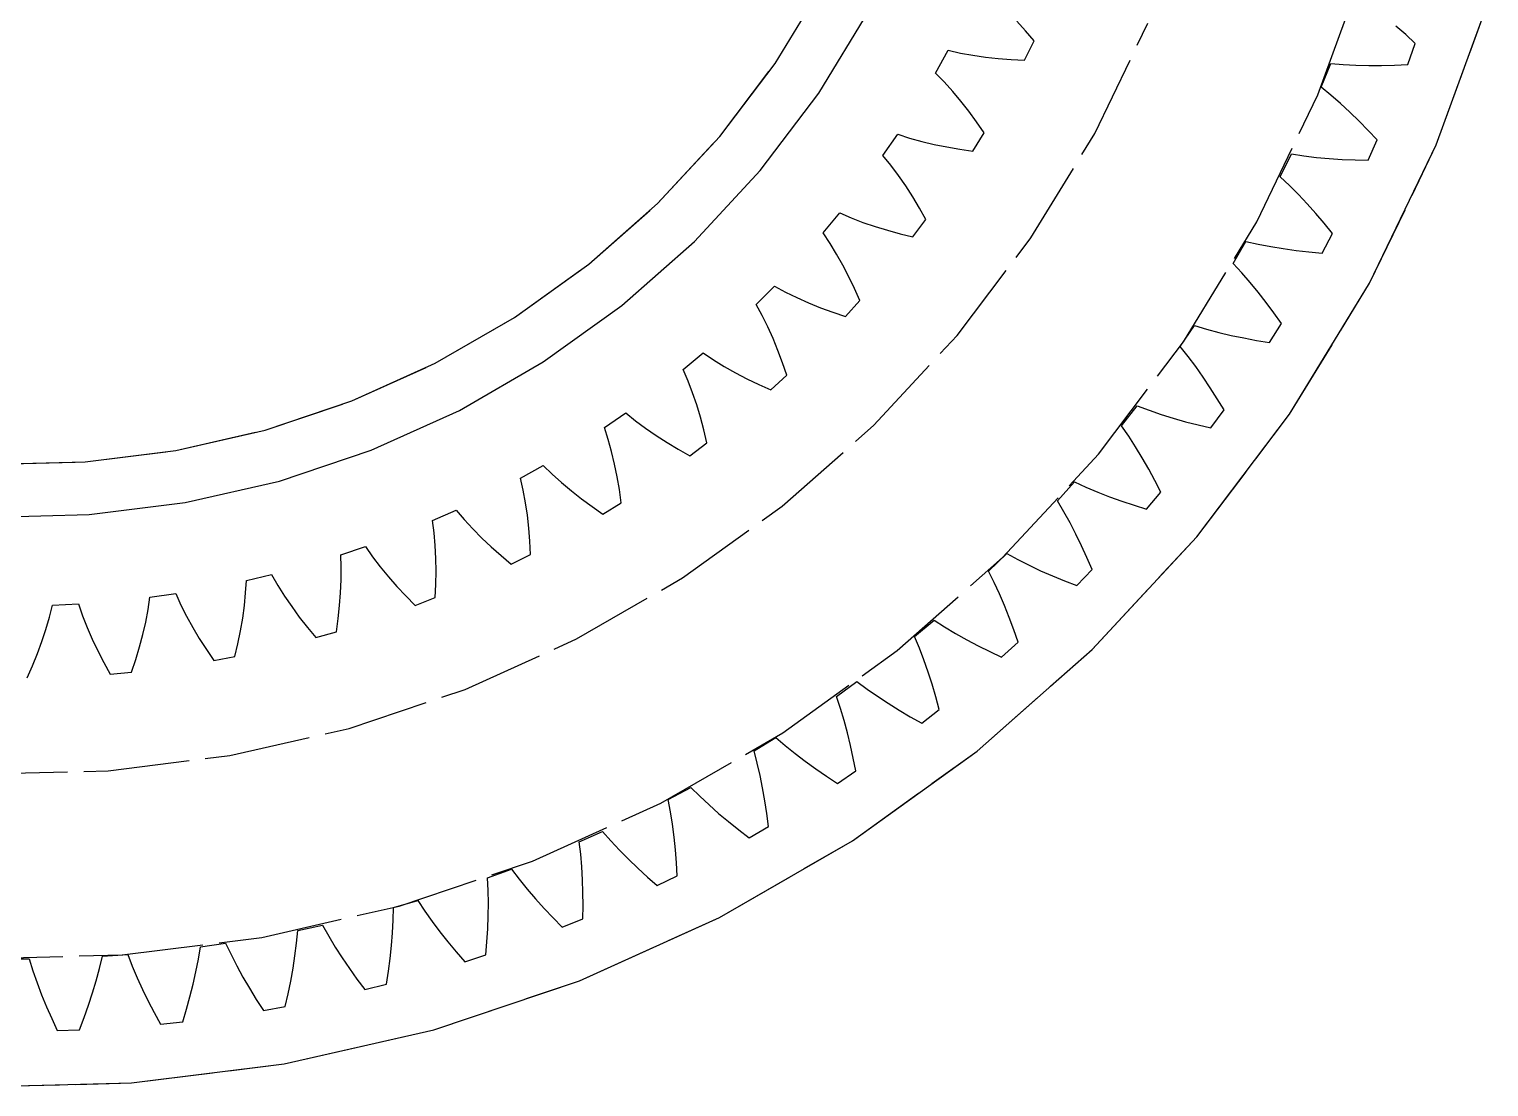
# Model space of a CAD drawing. Header units: millimetres. Extents: x -32 to 143, y -20 to 136.
# Drawn here: x 0.2 to 22.93, y 86.5 to 102.97 of the extents above; entities that cross this region are included whole.
import ezdxf

# ---------------------------------------------------------------- set-up
doc = ezdxf.new("R2010")
doc.units = ezdxf.units.MM
doc.linetypes.add('DASHED', pattern=[1.524, 1.27, -0.254])
doc.layers.add('HIDDEN', color=8, linetype='DASHED')
doc.layers.add('VISIBLE', color=7, linetype='CONTINUOUS')

msp = doc.modelspace()

# ---------------------------------------------------------------- linework, layer by layer
at = {"layer": 'HIDDEN'}
for points in [[(-0.54848, 88.49938), (1.64406, 88.55406), (3.82026, 88.82677), (5.95849, 89.31481), (8.0375, 90.01332), (10.03663, 90.91536), (11.93602, 92.01197), (13.71678, 93.29225), (15.36121, 94.74347), (16.85298, 96.35121), (18.17725, 98.0995), (19.32087, 99.97095), (20.27248, 101.94697), (21.0226, 104.00793)], [(-0.54848, 88.49938), (1.64406, 88.55406), (3.82026, 88.82677), (5.95849, 89.31481), (8.0375, 90.01332), (10.03663, 90.91536), (11.93602, 92.01197), (13.71678, 93.29225), (15.36121, 94.74347), (16.85298, 96.35121), (18.17725, 98.0995), (19.32087, 99.97095), (20.27248, 101.94697), (21.0226, 104.00793)], [(-12.20206, 103.03602), (-11.39899, 101.85814), (-10.48264, 100.76607), (-9.46211, 99.77067), (-8.34753, 98.88183), (-7.15, 98.10838), (-5.88141, 97.45801), (-4.55436, 96.93718), (-3.18205, 96.55107), (-1.77811, 96.30352), (-0.35651, 96.19699), (1.06864, 96.23253), (2.48317, 96.40979), (3.87302, 96.72701), (5.22438, 97.18105), (6.52381, 97.76737), (7.75841, 98.48017), (8.9159, 99.31235), (9.98479, 100.25564), (10.95444, 101.30068), (11.81521, 102.43706), (12.55857, 103.65351)], [(-0.59834, 86.5), (1.79352, 86.55965), (4.16756, 86.85715), (6.50017, 87.38956), (8.76818, 88.15157), (10.94906, 89.13562), (13.02111, 90.33192), (14.96376, 91.72858), (16.75768, 93.31174), (18.38507, 95.06564), (19.82973, 96.97286), (21.07732, 99.01444), (22.11543, 101.17011), (22.93375, 103.41842)], [(-0.59834, 86.5), (1.79352, 86.55965), (4.16756, 86.85715), (6.50017, 87.38956), (8.76818, 88.15157), (10.94906, 89.13562), (13.02111, 90.33192), (14.96376, 91.72858), (16.75768, 93.31174), (18.38507, 95.06564), (19.82973, 96.97286), (21.07732, 99.01444), (22.11543, 101.17011), (22.93375, 103.41842)], [(-0.59834, 86.5), (1.79352, 86.55965), (4.16756, 86.85715), (6.50017, 87.38956), (8.76818, 88.15157), (10.94906, 89.13562), (13.02111, 90.33192), (14.96376, 91.72858), (16.75768, 93.31174), (18.38507, 95.06564), (19.82973, 96.97286), (21.07732, 99.01444), (22.11543, 101.17011), (22.93375, 103.41842)], [(-0.4768, 91.37348), (1.42921, 91.42102), (3.32102, 91.65809), (5.17982, 92.08235), (6.98715, 92.68958), (8.72503, 93.47374), (10.3762, 94.42704), (11.92424, 95.54001), (13.35378, 96.80159), (14.6506, 98.19923), (15.80182, 99.71904), (16.79599, 101.34593), (17.62323, 103.06372)], [(-0.4768, 91.37348), (1.42921, 91.42102), (3.32102, 91.65809), (5.17982, 92.08235), (6.98715, 92.68958), (8.72503, 93.47374), (10.3762, 94.42704), (11.92424, 95.54001), (13.35378, 96.80159), (14.6506, 98.19923), (15.80182, 99.71904), (16.79599, 101.34593), (17.62323, 103.06372)], [(15.71945, 102.94501), (15.58438, 103.0973)], [(15.71945, 102.94501), (15.58438, 103.0973)], [(21.63919, 102.88501), (21.48751, 103.0193)], [(21.63919, 102.88501), (21.48751, 103.0193)], [(15.70166, 102.48638), (15.85142, 102.78714)], [(15.70166, 102.48638), (15.85142, 102.78714)], [(15.85142, 102.78714), (15.71945, 102.94501)], [(15.85142, 102.78714), (15.71945, 102.94501)], [(21.78897, 102.74617), (21.63919, 102.88501)], [(21.78897, 102.74617), (21.63919, 102.88501)], [(14.31522, 102.28739), (14.51215, 102.64095)], [(14.31522, 102.28739), (14.51215, 102.64095)], [(14.51215, 102.64095), (14.70218, 102.59833)], [(14.51215, 102.64095), (14.70218, 102.59833)], [(14.70218, 102.59833), (14.89596, 102.5631)], [(14.70218, 102.59833), (14.89596, 102.5631)], [(14.89596, 102.5631), (15.09307, 102.53465)], [(14.89596, 102.5631), (15.09307, 102.53465)], [(21.67059, 102.42093), (21.78897, 102.74617)], [(21.67059, 102.42093), (21.78897, 102.74617)], [(15.09307, 102.53465), (15.29322, 102.51256)], [(15.09307, 102.53465), (15.29322, 102.51256)], [(15.29322, 102.51256), (15.49615, 102.49655)], [(15.29322, 102.51256), (15.49615, 102.49655)], [(15.49615, 102.49655), (15.70166, 102.48638)], [(15.49615, 102.49655), (15.70166, 102.48638)], [(20.3231, 102.06807), (20.47134, 102.43499)], [(20.3231, 102.06807), (20.47134, 102.43499)], [(20.47134, 102.43499), (20.66665, 102.41945)], [(20.47134, 102.43499), (20.66665, 102.41945)], [(20.66665, 102.41945), (20.86399, 102.40955)], [(20.66665, 102.41945), (20.86399, 102.40955)], [(20.86399, 102.40955), (21.06318, 102.40498)], [(20.86399, 102.40955), (21.06318, 102.40498)], [(21.06318, 102.40498), (21.2641, 102.40547)], [(21.06318, 102.40498), (21.2641, 102.40547)], [(21.2641, 102.40547), (21.4666, 102.41084)], [(21.2641, 102.40547), (21.4666, 102.41084)], [(21.4666, 102.41084), (21.67059, 102.42093)], [(21.4666, 102.41084), (21.67059, 102.42093)], [(14.45149, 102.14826), (14.31522, 102.28739)], [(14.45149, 102.14826), (14.31522, 102.28739)], [(14.58346, 102.00206), (14.45149, 102.14826)], [(14.58346, 102.00206), (14.45149, 102.14826)], [(14.71142, 101.84944), (14.58346, 102.00206)], [(14.71142, 101.84944), (14.58346, 102.00206)], [(20.47438, 101.94358), (20.3231, 102.06807)], [(20.47438, 101.94358), (20.3231, 102.06807)], [(20.62321, 101.81361), (20.47438, 101.94358)], [(20.62321, 101.81361), (20.47438, 101.94358)], [(14.83555, 101.6909), (14.71142, 101.84944)], [(14.83555, 101.6909), (14.71142, 101.84944)], [(14.956, 101.5268), (14.83555, 101.6909)], [(14.956, 101.5268), (14.83555, 101.6909)], [(20.76968, 101.67853), (20.62321, 101.81361)], [(20.76968, 101.67853), (20.62321, 101.81361)], [(20.91386, 101.53861), (20.76968, 101.67853)], [(20.91386, 101.53861), (20.76968, 101.67853)], [(15.07283, 101.35743), (14.956, 101.5268)], [(15.07283, 101.35743), (14.956, 101.5268)], [(21.0558, 101.39407), (20.91386, 101.53861)], [(21.0558, 101.39407), (20.91386, 101.53861)], [(13.49708, 101.00155), (13.72579, 101.33543)], [(13.49708, 101.00155), (13.72579, 101.33543)], [(13.72579, 101.33543), (13.91108, 101.27546)], [(13.72579, 101.33543), (13.91108, 101.27546)], [(13.91108, 101.27546), (14.10078, 101.2225)], [(13.91108, 101.27546), (14.10078, 101.2225)], [(14.10078, 101.2225), (14.29443, 101.17598)], [(14.10078, 101.2225), (14.29443, 101.17598)], [(14.29443, 101.17598), (14.49168, 101.13552)], [(14.29443, 101.17598), (14.49168, 101.13552)], [(14.89596, 101.07176), (15.07283, 101.35743)], [(14.89596, 101.07176), (15.07283, 101.35743)], [(21.05476, 100.92892), (21.19554, 101.24511)], [(21.05476, 100.92892), (21.19554, 101.24511)], [(21.19554, 101.24511), (21.0558, 101.39407)], [(21.19554, 101.24511), (21.0558, 101.39407)], [(13.61993, 100.85044), (13.49708, 101.00155)], [(13.61993, 100.85044), (13.49708, 101.00155)], [(14.49168, 101.13552), (14.69226, 101.10085)], [(14.49168, 101.13552), (14.69226, 101.10085)], [(14.69226, 101.10085), (14.89596, 101.07176)], [(14.69226, 101.10085), (14.89596, 101.07176)], [(19.68593, 100.67093), (19.85941, 101.0266)], [(19.68593, 100.67093), (19.85941, 101.0266)], [(19.85941, 101.0266), (20.05315, 100.99748)], [(19.85941, 101.0266), (20.05315, 100.99748)], [(20.05315, 100.99748), (20.24932, 100.97384)], [(20.05315, 100.99748), (20.24932, 100.97384)], [(20.24932, 100.97384), (20.44772, 100.95538)], [(20.24932, 100.97384), (20.44772, 100.95538)], [(20.44772, 100.95538), (20.64817, 100.94186)], [(20.44772, 100.95538), (20.64817, 100.94186)], [(13.73785, 100.69268), (13.61993, 100.85044)], [(13.73785, 100.69268), (13.61993, 100.85044)], [(20.64817, 100.94186), (20.85056, 100.93309)], [(20.64817, 100.94186), (20.85056, 100.93309)], [(20.85056, 100.93309), (21.05476, 100.92892)], [(20.85056, 100.93309), (21.05476, 100.92892)], [(13.85118, 100.52892), (13.73785, 100.69268)], [(13.85118, 100.52892), (13.73785, 100.69268)], [(13.96016, 100.3596), (13.85118, 100.52892)], [(13.96016, 100.3596), (13.85118, 100.52892)], [(19.82816, 100.53618), (19.68593, 100.67093)], [(19.82816, 100.53618), (19.68593, 100.67093)], [(19.96756, 100.39615), (19.82816, 100.53618)], [(19.96756, 100.39615), (19.82816, 100.53618)], [(14.06495, 100.18508), (13.96016, 100.3596)], [(14.06495, 100.18508), (13.96016, 100.3596)], [(20.10425, 100.25118), (19.96756, 100.39615)], [(20.10425, 100.25118), (19.96756, 100.39615)], [(12.56378, 99.79668), (12.82233, 100.10804)], [(12.56378, 99.79668), (12.82233, 100.10804)], [(12.82233, 100.10804), (13.00129, 100.03123)], [(12.82233, 100.10804), (13.00129, 100.03123)], [(14.16565, 100.00565), (14.06495, 100.18508)], [(14.16565, 100.00565), (14.06495, 100.18508)], [(20.23832, 100.10154), (20.10425, 100.25118)], [(20.23832, 100.10154), (20.10425, 100.25118)], [(20.36983, 99.94746), (20.23832, 100.10154)], [(20.36983, 99.94746), (20.23832, 100.10154)], [(13.00129, 100.03123), (13.18529, 99.96099)], [(13.00129, 100.03123), (13.18529, 99.96099)], [(13.18529, 99.96099), (13.37382, 99.8968)], [(13.18529, 99.96099), (13.37382, 99.8968)], [(13.37382, 99.8968), (13.5665, 99.83832)], [(13.37382, 99.8968), (13.5665, 99.83832)], [(13.5665, 99.83832), (13.76303, 99.78529)], [(13.5665, 99.83832), (13.76303, 99.78529)], [(13.96318, 99.73753), (14.16565, 100.00565)], [(13.96318, 99.73753), (14.16565, 100.00565)], [(20.49884, 99.78911), (20.36983, 99.94746)], [(20.49884, 99.78911), (20.36983, 99.94746)], [(12.67217, 99.63488), (12.56378, 99.79668)], [(12.67217, 99.63488), (12.56378, 99.79668)], [(12.77503, 99.46692), (12.67217, 99.63488)], [(12.77503, 99.46692), (12.67217, 99.63488)], [(13.76303, 99.78529), (13.96318, 99.73753)], [(13.76303, 99.78529), (13.96318, 99.73753)], [(18.95286, 99.32163), (19.15072, 99.66434)], [(18.95286, 99.32163), (19.15072, 99.66434)], [(19.15072, 99.66434), (19.34196, 99.62177)], [(19.15072, 99.66434), (19.34196, 99.62177)], [(19.34196, 99.62177), (19.536, 99.58451)], [(19.34196, 99.62177), (19.536, 99.58451)], [(19.536, 99.58451), (19.73263, 99.55226)], [(19.536, 99.58451), (19.73263, 99.55226)], [(20.33635, 99.48351), (20.49884, 99.78911)], [(20.33635, 99.48351), (20.49884, 99.78911)], [(12.87276, 99.29339), (12.77503, 99.46692)], [(12.87276, 99.29339), (12.77503, 99.46692)], [(19.73263, 99.55226), (19.93165, 99.52478)], [(19.73263, 99.55226), (19.93165, 99.52478)], [(19.93165, 99.52478), (20.13294, 99.50192)], [(19.93165, 99.52478), (20.13294, 99.50192)], [(20.13294, 99.50192), (20.33635, 99.48351)], [(20.13294, 99.50192), (20.33635, 99.48351)], [(12.96565, 99.11474), (12.87276, 99.29339)], [(12.96565, 99.11474), (12.87276, 99.29339)], [(19.08534, 99.17729), (18.95286, 99.32163)], [(19.08534, 99.17729), (18.95286, 99.32163)], [(19.21463, 99.02788), (19.08534, 99.17729)], [(19.21463, 99.02788), (19.08534, 99.17729)], [(11.5233, 98.68307), (11.80947, 98.96924)], [(11.5233, 98.68307), (11.80947, 98.96924)], [(11.80947, 98.96924), (11.98058, 98.87625)], [(11.80947, 98.96924), (11.98058, 98.87625)], [(13.05389, 98.9313), (12.96565, 99.11474)], [(13.05389, 98.9313), (12.96565, 99.11474)], [(13.13762, 98.74334), (13.05389, 98.9313)], [(13.13762, 98.74334), (13.05389, 98.9313)], [(19.34088, 98.87373), (19.21463, 99.02788)], [(19.34088, 98.87373), (19.21463, 99.02788)], [(11.61629, 98.51196), (11.5233, 98.68307)], [(11.61629, 98.51196), (11.5233, 98.68307)], [(11.98058, 98.87625), (12.15732, 98.78933)], [(11.98058, 98.87625), (12.15732, 98.78933)], [(12.15732, 98.78933), (12.33912, 98.70802)], [(12.15732, 98.78933), (12.33912, 98.70802)], [(12.33912, 98.70802), (12.52558, 98.63201)], [(12.33912, 98.70802), (12.52558, 98.63201)], [(12.91126, 98.49505), (13.13762, 98.74334)], [(12.91126, 98.49505), (13.13762, 98.74334)], [(19.46418, 98.7151), (19.34088, 98.87373)], [(19.46418, 98.7151), (19.34088, 98.87373)], [(19.58463, 98.55222), (19.46418, 98.7151)], [(19.58463, 98.55222), (19.46418, 98.7151)], [(11.70321, 98.33522), (11.61629, 98.51196)], [(11.70321, 98.33522), (11.61629, 98.51196)], [(12.52558, 98.63201), (12.71638, 98.56107)], [(12.52558, 98.63201), (12.71638, 98.56107)], [(12.71638, 98.56107), (12.91126, 98.49505)], [(12.71638, 98.56107), (12.91126, 98.49505)], [(19.70227, 98.38526), (19.58463, 98.55222)], [(19.70227, 98.38526), (19.58463, 98.55222)], [(11.78452, 98.15342), (11.70321, 98.33522)], [(11.78452, 98.15342), (11.70321, 98.33522)], [(18.12744, 98.02676), (18.34873, 98.35483)], [(18.12744, 98.02676), (18.34873, 98.35483)], [(18.34873, 98.35483), (18.53654, 98.29902)], [(18.34873, 98.35483), (18.53654, 98.29902)], [(18.53654, 98.29902), (18.72751, 98.24832)], [(18.53654, 98.29902), (18.72751, 98.24832)], [(18.72751, 98.24832), (18.9214, 98.20243)], [(18.72751, 98.24832), (18.9214, 98.20243)], [(19.51886, 98.09174), (19.70227, 98.38526)], [(19.51886, 98.09174), (19.70227, 98.38526)], [(11.86054, 97.96696), (11.78452, 98.15342)], [(11.86054, 97.96696), (11.78452, 98.15342)], [(18.24954, 97.87353), (18.12744, 98.02676)], [(18.24954, 97.87353), (18.12744, 98.02676)], [(18.9214, 98.20243), (19.11803, 98.16114)], [(18.9214, 98.20243), (19.11803, 98.16114)], [(19.11803, 98.16114), (19.31723, 98.12429)], [(19.11803, 98.16114), (19.31723, 98.12429)], [(19.31723, 98.12429), (19.51886, 98.09174)], [(19.31723, 98.12429), (19.51886, 98.09174)], [(10.3845, 97.67021), (10.69586, 97.92876)], [(10.3845, 97.67021), (10.69586, 97.92876)], [(10.69586, 97.92876), (10.85766, 97.82037)], [(10.69586, 97.92876), (10.85766, 97.82037)], [(10.85766, 97.82037), (11.02562, 97.71751)], [(10.85766, 97.82037), (11.02562, 97.71751)], [(11.93147, 97.77616), (11.86054, 97.96696)], [(11.93147, 97.77616), (11.86054, 97.96696)], [(11.99749, 97.58128), (11.93147, 97.77616)], [(11.99749, 97.58128), (11.93147, 97.77616)], [(18.36809, 97.71546), (18.24954, 97.87353)], [(18.36809, 97.71546), (18.24954, 97.87353)], [(10.46131, 97.49125), (10.3845, 97.67021)], [(10.46131, 97.49125), (10.3845, 97.67021)], [(11.02562, 97.71751), (11.19915, 97.61978)], [(11.02562, 97.71751), (11.19915, 97.61978)], [(11.19915, 97.61978), (11.3778, 97.52689)], [(11.19915, 97.61978), (11.3778, 97.52689)], [(11.7492, 97.35492), (11.99749, 97.58128)], [(11.7492, 97.35492), (11.99749, 97.58128)], [(18.48328, 97.55288), (18.36809, 97.71546)], [(18.48328, 97.55288), (18.36809, 97.71546)], [(18.59522, 97.38604), (18.48328, 97.55288)], [(18.59522, 97.38604), (18.48328, 97.55288)], [(10.53155, 97.30725), (10.46131, 97.49125)], [(10.53155, 97.30725), (10.46131, 97.49125)], [(11.3778, 97.52689), (11.56124, 97.43865)], [(11.3778, 97.52689), (11.56124, 97.43865)], [(11.56124, 97.43865), (11.7492, 97.35492)], [(11.56124, 97.43865), (11.7492, 97.35492)], [(18.704, 97.21515), (18.59522, 97.38604)], [(18.704, 97.21515), (18.59522, 97.38604)], [(10.59574, 97.11872), (10.53155, 97.30725)], [(10.59574, 97.11872), (10.53155, 97.30725)], [(10.65423, 96.92604), (10.59574, 97.11872)], [(10.65423, 96.92604), (10.59574, 97.11872)], [(17.21372, 96.79262), (17.45735, 97.10446)], [(17.21372, 96.79262), (17.45735, 97.10446)], [(17.45735, 97.10446), (17.64081, 97.03568)], [(17.45735, 97.10446), (17.64081, 97.03568)], [(18.80971, 97.04039), (18.704, 97.21515)], [(18.80971, 97.04039), (18.704, 97.21515)], [(9.15711, 96.76675), (9.49099, 96.99546)], [(9.15711, 96.76675), (9.49099, 96.99546)], [(9.49099, 96.99546), (9.6421, 96.87261)], [(9.49099, 96.99546), (9.6421, 96.87261)], [(9.6421, 96.87261), (9.79986, 96.75469)], [(9.6421, 96.87261), (9.79986, 96.75469)], [(10.70725, 96.72951), (10.65423, 96.92604)], [(10.70725, 96.72951), (10.65423, 96.92604)], [(17.64081, 97.03568), (17.82778, 96.97178)], [(17.64081, 97.03568), (17.82778, 96.97178)], [(17.82778, 96.97178), (18.018, 96.91247)], [(17.82778, 96.97178), (18.018, 96.91247)], [(18.018, 96.91247), (18.21126, 96.85757)], [(18.018, 96.91247), (18.21126, 96.85757)], [(18.21126, 96.85757), (18.40741, 96.80692)], [(18.21126, 96.85757), (18.40741, 96.80692)], [(18.60627, 96.76038), (18.80971, 97.04039)], [(18.60627, 96.76038), (18.80971, 97.04039)], [(9.21708, 96.58146), (9.15711, 96.76675)], [(9.21708, 96.58146), (9.15711, 96.76675)], [(9.79986, 96.75469), (9.96362, 96.64136)], [(9.79986, 96.75469), (9.96362, 96.64136)], [(9.96362, 96.64136), (10.13294, 96.53238)], [(9.96362, 96.64136), (10.13294, 96.53238)], [(10.75501, 96.52936), (10.70725, 96.72951)], [(10.75501, 96.52936), (10.70725, 96.72951)], [(17.32483, 96.63125), (17.21372, 96.79262)], [(17.32483, 96.63125), (17.21372, 96.79262)], [(17.43207, 96.46529), (17.32483, 96.63125)], [(17.43207, 96.46529), (17.32483, 96.63125)], [(18.40741, 96.80692), (18.60627, 96.76038)], [(18.40741, 96.80692), (18.60627, 96.76038)], [(9.27004, 96.39176), (9.21708, 96.58146)], [(9.27004, 96.39176), (9.21708, 96.58146)], [(10.13294, 96.53238), (10.30746, 96.4276)], [(10.13294, 96.53238), (10.30746, 96.4276)], [(10.30746, 96.4276), (10.48689, 96.32689)], [(10.30746, 96.4276), (10.48689, 96.32689)], [(10.48689, 96.32689), (10.75501, 96.52936)], [(10.48689, 96.32689), (10.75501, 96.52936)], [(17.53563, 96.29507), (17.43207, 96.46529)], [(17.53563, 96.29507), (17.43207, 96.46529)], [(7.85159, 95.98039), (8.20515, 96.17732)], [(7.85159, 95.98039), (8.20515, 96.17732)], [(8.20515, 96.17732), (8.34428, 96.04105)], [(8.20515, 96.17732), (8.34428, 96.04105)], [(9.31656, 96.19812), (9.27004, 96.39176)], [(9.31656, 96.19812), (9.27004, 96.39176)], [(9.35702, 96.00086), (9.31656, 96.19812)], [(9.35702, 96.00086), (9.31656, 96.19812)], [(17.63566, 96.12083), (17.53563, 96.29507)], [(17.63566, 96.12083), (17.53563, 96.29507)], [(7.89421, 95.79036), (7.85159, 95.98039)], [(7.89421, 95.79036), (7.85159, 95.98039)], [(8.34428, 96.04105), (8.49049, 95.90908)], [(8.34428, 96.04105), (8.49049, 95.90908)], [(9.39169, 95.80028), (9.35702, 96.00086)], [(9.39169, 95.80028), (9.35702, 96.00086)], [(17.73226, 95.94277), (17.63566, 96.12083)], [(17.73226, 95.94277), (17.63566, 96.12083)], [(7.92944, 95.59658), (7.89421, 95.79036)], [(7.92944, 95.59658), (7.89421, 95.79036)], [(8.49049, 95.90908), (8.6431, 95.78112)], [(8.49049, 95.90908), (8.6431, 95.78112)], [(8.6431, 95.78112), (8.80164, 95.65699)], [(8.6431, 95.78112), (8.80164, 95.65699)], [(9.42078, 95.59658), (9.39169, 95.80028)], [(9.42078, 95.59658), (9.39169, 95.80028)], [(16.21613, 95.62522), (16.48092, 95.9193)], [(16.21613, 95.62522), (16.48092, 95.9193)], [(16.48092, 95.9193), (16.65913, 95.8379)], [(16.48092, 95.9193), (16.65913, 95.8379)], [(16.65913, 95.8379), (16.84119, 95.76111)], [(16.65913, 95.8379), (16.84119, 95.76111)], [(16.84119, 95.76111), (17.02681, 95.68868)], [(16.84119, 95.76111), (17.02681, 95.68868)], [(17.60304, 95.49592), (17.82552, 95.76106)], [(17.60304, 95.49592), (17.82552, 95.76106)], [(17.82552, 95.76106), (17.73226, 95.94277)], [(17.82552, 95.76106), (17.73226, 95.94277)], [(7.9579, 95.39947), (7.92944, 95.59658)], [(7.9579, 95.39947), (7.92944, 95.59658)], [(8.80164, 95.65699), (8.96574, 95.53654)], [(8.80164, 95.65699), (8.96574, 95.53654)], [(8.96574, 95.53654), (9.13511, 95.41971)], [(8.96574, 95.53654), (9.13511, 95.41971)], [(9.13511, 95.41971), (9.42078, 95.59658)], [(9.13511, 95.41971), (9.42078, 95.59658)], [(16.31571, 95.45649), (16.21613, 95.62522)], [(16.31571, 95.45649), (16.21613, 95.62522)], [(17.02681, 95.68868), (17.21578, 95.62043)], [(17.02681, 95.68868), (17.21578, 95.62043)], [(17.21578, 95.62043), (17.4079, 95.55622)], [(17.21578, 95.62043), (17.4079, 95.55622)], [(17.4079, 95.55622), (17.60304, 95.49592)], [(17.4079, 95.55622), (17.60304, 95.49592)], [(6.47908, 95.31784), (6.84931, 95.48131)], [(6.47908, 95.31784), (6.84931, 95.48131)], [(6.50399, 95.12469), (6.47908, 95.31784)], [(6.50399, 95.12469), (6.47908, 95.31784)], [(6.84931, 95.48131), (6.97527, 95.33278)], [(6.84931, 95.48131), (6.97527, 95.33278)], [(6.97527, 95.33278), (7.10867, 95.18789)], [(6.97527, 95.33278), (7.10867, 95.18789)], [(7.97998, 95.19932), (7.9579, 95.39947)], [(7.97998, 95.19932), (7.9579, 95.39947)], [(16.41111, 95.28346), (16.31571, 95.45649)], [(16.41111, 95.28346), (16.31571, 95.45649)], [(16.50255, 95.10643), (16.41111, 95.28346)], [(16.50255, 95.10643), (16.41111, 95.28346)], [(6.52119, 94.92849), (6.50399, 95.12469)], [(6.52119, 94.92849), (6.50399, 95.12469)], [(7.10867, 95.18789), (7.24883, 95.0464)], [(7.10867, 95.18789), (7.24883, 95.0464)], [(7.24883, 95.0464), (7.39524, 94.90816)], [(7.24883, 95.0464), (7.39524, 94.90816)], [(7.99599, 94.9964), (7.97998, 95.19932)], [(7.99599, 94.9964), (7.97998, 95.19932)], [(16.59018, 94.92563), (16.50255, 95.10643)], [(16.59018, 94.92563), (16.50255, 95.10643)], [(5.0513, 94.78476), (5.43503, 94.91337)], [(5.0513, 94.78476), (5.43503, 94.91337)], [(5.43503, 94.91337), (5.54675, 94.75386)], [(5.43503, 94.91337), (5.54675, 94.75386)], [(6.53134, 94.72959), (6.52119, 94.92849)], [(6.53134, 94.72959), (6.52119, 94.92849)], [(7.39524, 94.90816), (7.54753, 94.77309)], [(7.39524, 94.90816), (7.54753, 94.77309)], [(8.00616, 94.79089), (7.99599, 94.9964)], [(8.00616, 94.79089), (7.99599, 94.9964)], [(16.67412, 94.74127), (16.59018, 94.92563)], [(16.67412, 94.74127), (16.59018, 94.92563)], [(5.05827, 94.59013), (5.0513, 94.78476)], [(5.05827, 94.59013), (5.0513, 94.78476)], [(5.0573, 94.39318), (5.05827, 94.59013)], [(5.0573, 94.39318), (5.05827, 94.59013)], [(5.54675, 94.75386), (5.66622, 94.59727)], [(5.54675, 94.75386), (5.66622, 94.59727)], [(5.66622, 94.59727), (5.79272, 94.44345)], [(5.66622, 94.59727), (5.79272, 94.44345)], [(6.53486, 94.52826), (6.53134, 94.72959)], [(6.53486, 94.52826), (6.53134, 94.72959)], [(7.54753, 94.77309), (7.7054, 94.64112)], [(7.54753, 94.77309), (7.7054, 94.64112)], [(7.7054, 94.64112), (8.00616, 94.79089)], [(7.7054, 94.64112), (8.00616, 94.79089)], [(15.13953, 94.53026), (15.4242, 94.80515)], [(15.13953, 94.53026), (15.4242, 94.80515)], [(15.4242, 94.80515), (15.5963, 94.71152)], [(15.4242, 94.80515), (15.5963, 94.71152)], [(15.5963, 94.71152), (15.77255, 94.62221)], [(15.5963, 94.71152), (15.77255, 94.62221)], [(15.77255, 94.62221), (15.95267, 94.53701)], [(15.77255, 94.62221), (15.95267, 94.53701)], [(16.75448, 94.5535), (16.67412, 94.74127)], [(16.75448, 94.5535), (16.67412, 94.74127)], [(3.56941, 94.19125), (3.58042, 94.38569)], [(3.56941, 94.19125), (3.58042, 94.38569)], [(3.58042, 94.38569), (3.97438, 94.47835)], [(3.58042, 94.38569), (3.97438, 94.47835)], [(3.97438, 94.47835), (4.07091, 94.3092)], [(3.97438, 94.47835), (4.07091, 94.3092)], [(5.04905, 94.1942), (5.0573, 94.39318)], [(5.04905, 94.1942), (5.0573, 94.39318)], [(5.79272, 94.44345), (5.92575, 94.29229)], [(5.79272, 94.44345), (5.92575, 94.29229)], [(6.53208, 94.32472), (6.53486, 94.52826)], [(6.53208, 94.32472), (6.53486, 94.52826)], [(15.22711, 94.35499), (15.13953, 94.53026)], [(15.22711, 94.35499), (15.13953, 94.53026)], [(15.3102, 94.17573), (15.22711, 94.35499)], [(15.3102, 94.17573), (15.22711, 94.35499)], [(15.95267, 94.53701), (16.13641, 94.45575)], [(15.95267, 94.53701), (16.13641, 94.45575)], [(16.13641, 94.45575), (16.32359, 94.37829)], [(16.13641, 94.45575), (16.32359, 94.37829)], [(16.32359, 94.37829), (16.51405, 94.30453)], [(16.32359, 94.37829), (16.51405, 94.30453)], [(16.51405, 94.30453), (16.75448, 94.5535)], [(16.51405, 94.30453), (16.75448, 94.5535)], [(2.07899, 94.12404), (2.47982, 94.17995)], [(2.07899, 94.12404), (2.47982, 94.17995)], [(2.47982, 94.17995), (2.56033, 94.00262)], [(2.47982, 94.17995), (2.56033, 94.00262)], [(3.55027, 93.99523), (3.56941, 94.19125)], [(3.55027, 93.99523), (3.56941, 94.19125)], [(4.07091, 94.3092), (4.17541, 94.14226)], [(4.07091, 94.3092), (4.17541, 94.14226)], [(4.17541, 94.14226), (4.28718, 93.97743)], [(4.17541, 94.14226), (4.28718, 93.97743)], [(5.03398, 93.9934), (5.04905, 94.1942)], [(5.03398, 93.9934), (5.04905, 94.1942)], [(5.92575, 94.29229), (6.06492, 94.14375)], [(5.92575, 94.29229), (6.06492, 94.14375)], [(6.06492, 94.14375), (6.20995, 93.99778)], [(6.06492, 94.14375), (6.20995, 93.99778)], [(6.52324, 94.11915), (6.53208, 94.32472)], [(6.52324, 94.11915), (6.53208, 94.32472)], [(15.38907, 93.99275), (15.3102, 94.17573)], [(15.38907, 93.99275), (15.3102, 94.17573)], [(0.51328, 93.81294), (0.55983, 94.00204)], [(0.51328, 93.81294), (0.55983, 94.00204)], [(0.55983, 94.00204), (0.96411, 94.02073)], [(0.55983, 94.00204), (0.96411, 94.02073)], [(0.96411, 94.02073), (1.02791, 93.83673)], [(0.96411, 94.02073), (1.02791, 93.83673)], [(2.01294, 93.73803), (2.05009, 93.93145)], [(2.01294, 93.73803), (2.05009, 93.93145)], [(2.05009, 93.93145), (2.07899, 94.12404)], [(2.05009, 93.93145), (2.07899, 94.12404)], [(2.56033, 94.00262), (2.64899, 93.82675)], [(2.56033, 94.00262), (2.64899, 93.82675)], [(3.52369, 93.79786), (3.55027, 93.99523)], [(3.52369, 93.79786), (3.55027, 93.99523)], [(4.28718, 93.97743), (4.4057, 93.81464)], [(4.28718, 93.97743), (4.4057, 93.81464)], [(5.01244, 93.79099), (5.03398, 93.9934)], [(5.01244, 93.79099), (5.03398, 93.9934)], [(6.20995, 93.99778), (6.52324, 94.11915)], [(6.20995, 93.99778), (6.52324, 94.11915)], [(15.46387, 93.80628), (15.38907, 93.99275)], [(15.46387, 93.80628), (15.38907, 93.99275)], [(0.45845, 93.62377), (0.51328, 93.81294)], [(0.45845, 93.62377), (0.51328, 93.81294)], [(1.02791, 93.83673), (1.09996, 93.65343)], [(1.02791, 93.83673), (1.09996, 93.65343)], [(1.96827, 93.54395), (2.01294, 93.73803)], [(1.96827, 93.54395), (2.01294, 93.73803)], [(2.64899, 93.82675), (2.74507, 93.65231)], [(2.64899, 93.82675), (2.74507, 93.65231)], [(3.49016, 93.59931), (3.52369, 93.79786)], [(3.49016, 93.59931), (3.52369, 93.79786)], [(4.4057, 93.81464), (4.53058, 93.65389)], [(4.4057, 93.81464), (4.53058, 93.65389)], [(4.98467, 93.58711), (5.01244, 93.79099)], [(4.98467, 93.58711), (5.01244, 93.79099)], [(13.98918, 93.51306), (14.29233, 93.76743)], [(13.98918, 93.51306), (14.29233, 93.76743)], [(14.29233, 93.76743), (14.45748, 93.66202)], [(14.29233, 93.76743), (14.45748, 93.66202)], [(15.53475, 93.61651), (15.46387, 93.80628)], [(15.53475, 93.61651), (15.46387, 93.80628)], [(0.39605, 93.43464), (0.45845, 93.62377)], [(0.39605, 93.43464), (0.45845, 93.62377)], [(1.09996, 93.65343), (1.17954, 93.47086)], [(1.09996, 93.65343), (1.17954, 93.47086)], [(1.17954, 93.47086), (1.26613, 93.28907)], [(1.17954, 93.47086), (1.26613, 93.28907)], [(1.91656, 93.34934), (1.96827, 93.54395)], [(1.91656, 93.34934), (1.96827, 93.54395)], [(2.74507, 93.65231), (2.84806, 93.47928)], [(2.74507, 93.65231), (2.84806, 93.47928)], [(2.84806, 93.47928), (2.95757, 93.30769)], [(2.84806, 93.47928), (2.95757, 93.30769)], [(3.45003, 93.39974), (3.49016, 93.59931)], [(3.45003, 93.39974), (3.49016, 93.59931)], [(4.53058, 93.65389), (4.66151, 93.49516)], [(4.53058, 93.65389), (4.66151, 93.49516)], [(4.66151, 93.49516), (4.98467, 93.58711)], [(4.66151, 93.49516), (4.98467, 93.58711)], [(14.06431, 93.33211), (13.98918, 93.51306)], [(14.06431, 93.33211), (13.98918, 93.51306)], [(14.45748, 93.66202), (14.62707, 93.56064)], [(14.45748, 93.66202), (14.62707, 93.56064)], [(14.62707, 93.56064), (14.80081, 93.46308)], [(14.62707, 93.56064), (14.80081, 93.46308)], [(14.80081, 93.46308), (14.97843, 93.36919)], [(14.80081, 93.46308), (14.97843, 93.36919)], [(15.60182, 93.4236), (15.53475, 93.61651)], [(15.60182, 93.4236), (15.53475, 93.61651)], [(0.25049, 93.05684), (0.32661, 93.24563)], [(0.25049, 93.05684), (0.32661, 93.24563)], [(0.32661, 93.24563), (0.39605, 93.43464)], [(0.32661, 93.24563), (0.39605, 93.43464)], [(1.26613, 93.28907), (1.35934, 93.1081)], [(1.26613, 93.28907), (1.35934, 93.1081)], [(1.85819, 93.15433), (1.91656, 93.34934)], [(1.85819, 93.15433), (1.91656, 93.34934)], [(2.95757, 93.30769), (3.07331, 93.13756)], [(2.95757, 93.30769), (3.07331, 93.13756)], [(3.40357, 93.1993), (3.45003, 93.39974)], [(3.40357, 93.1993), (3.45003, 93.39974)], [(14.13471, 93.14749), (14.06431, 93.33211)], [(14.13471, 93.14749), (14.06431, 93.33211)], [(14.97843, 93.36919), (15.15976, 93.27886)], [(14.97843, 93.36919), (15.15976, 93.27886)], [(15.15976, 93.27886), (15.34461, 93.192)], [(15.15976, 93.27886), (15.34461, 93.192)], [(15.34461, 93.192), (15.60182, 93.4236)], [(15.34461, 93.192), (15.60182, 93.4236)], [(0.16799, 92.86834), (0.25049, 93.05684)], [(0.16799, 92.86834), (0.25049, 93.05684)], [(1.35934, 93.1081), (1.45888, 92.92802)], [(1.35934, 93.1081), (1.45888, 92.92802)], [(1.79343, 92.95902), (1.85819, 93.15433)], [(1.79343, 92.95902), (1.85819, 93.15433)], [(3.07331, 93.13756), (3.40357, 93.1993)], [(3.07331, 93.13756), (3.40357, 93.1993)], [(14.20061, 92.95946), (14.13471, 93.14749)], [(14.20061, 92.95946), (14.13471, 93.14749)], [(1.45888, 92.92802), (1.79343, 92.95902)], [(1.45888, 92.92802), (1.79343, 92.95902)], [(12.77068, 92.57858), (13.09083, 92.81119)], [(12.77068, 92.57858), (13.09083, 92.81119)], [(13.09083, 92.81119), (13.24822, 92.69451)], [(13.09083, 92.81119), (13.24822, 92.69451)], [(14.26223, 92.76822), (14.20061, 92.95946)], [(14.26223, 92.76822), (14.20061, 92.95946)], [(14.3197, 92.57397), (14.26223, 92.76822)], [(14.3197, 92.57397), (14.26223, 92.76822)], [(12.833, 92.39284), (12.77068, 92.57858)], [(12.833, 92.39284), (12.77068, 92.57858)], [(13.24822, 92.69451), (13.41033, 92.58155)], [(13.24822, 92.69451), (13.41033, 92.58155)], [(13.41033, 92.58155), (13.57684, 92.47211)], [(13.41033, 92.58155), (13.57684, 92.47211)], [(14.37314, 92.37685), (14.3197, 92.57397)], [(14.37314, 92.37685), (14.3197, 92.57397)], [(12.89034, 92.20376), (12.833, 92.39284)], [(12.89034, 92.20376), (12.833, 92.39284)], [(13.57684, 92.47211), (13.74748, 92.36606)], [(13.57684, 92.47211), (13.74748, 92.36606)], [(13.74748, 92.36606), (13.92206, 92.2633)], [(13.74748, 92.36606), (13.92206, 92.2633)], [(14.1004, 92.16376), (14.37314, 92.37685)], [(14.1004, 92.16376), (14.37314, 92.37685)], [(12.94297, 92.01158), (12.89034, 92.20376)], [(12.94297, 92.01158), (12.89034, 92.20376)], [(13.92206, 92.2633), (14.1004, 92.16376)], [(13.92206, 92.2633), (14.1004, 92.16376)], [(11.48995, 91.73138), (11.82555, 91.94109)], [(11.48995, 91.73138), (11.82555, 91.94109)], [(11.82555, 91.94109), (11.97442, 91.81372)], [(11.82555, 91.94109), (11.97442, 91.81372)], [(12.9911, 91.81652), (12.94297, 92.01158)], [(12.9911, 91.81652), (12.94297, 92.01158)], [(11.53917, 91.54174), (11.48995, 91.73138)], [(11.53917, 91.54174), (11.48995, 91.73138)], [(11.97442, 91.81372), (12.12826, 91.68972)], [(11.97442, 91.81372), (12.12826, 91.68972)], [(12.12826, 91.68972), (12.28672, 91.56893)], [(12.12826, 91.68972), (12.28672, 91.56893)], [(13.03488, 91.61873), (12.9911, 91.81652)], [(13.03488, 91.61873), (12.9911, 91.81652)], [(11.58318, 91.34912), (11.53917, 91.54174)], [(11.58318, 91.34912), (11.53917, 91.54174)], [(12.28672, 91.56893), (12.44956, 91.45124)], [(12.28672, 91.56893), (12.44956, 91.45124)], [(12.44956, 91.45124), (12.61654, 91.33656)], [(12.44956, 91.45124), (12.61654, 91.33656)], [(12.7875, 91.22481), (13.07444, 91.41836)], [(12.7875, 91.22481), (13.07444, 91.41836)], [(13.07444, 91.41836), (13.03488, 91.61873)], [(13.07444, 91.41836), (13.03488, 91.61873)], [(11.62228, 91.15374), (11.58318, 91.34912)], [(11.62228, 91.15374), (11.58318, 91.34912)], [(12.61654, 91.33656), (12.7875, 91.22481)], [(12.61654, 91.33656), (12.7875, 91.22481)], [(10.15325, 90.97559), (10.50266, 91.16137)], [(10.15325, 90.97559), (10.50266, 91.16137)], [(10.18912, 90.78298), (10.15325, 90.97559)], [(10.18912, 90.78298), (10.15325, 90.97559)], [(10.50266, 91.16137), (10.64228, 91.02393)], [(10.50266, 91.16137), (10.64228, 91.02393)], [(10.64228, 91.02393), (10.7871, 90.8895)], [(10.64228, 91.02393), (10.7871, 90.8895)], [(11.65668, 90.9558), (11.62228, 91.15374)], [(11.65668, 90.9558), (11.62228, 91.15374)], [(11.68656, 90.75544), (11.65668, 90.9558)], [(11.68656, 90.75544), (11.65668, 90.9558)], [(10.21959, 90.58775), (10.18912, 90.78298)], [(10.21959, 90.58775), (10.18912, 90.78298)], [(10.7871, 90.8895), (10.93675, 90.75795)], [(10.7871, 90.8895), (10.93675, 90.75795)], [(10.93675, 90.75795), (11.09098, 90.62919)], [(10.93675, 90.75795), (11.09098, 90.62919)], [(11.71205, 90.55279), (11.68656, 90.75544)], [(11.71205, 90.55279), (11.68656, 90.75544)], [(10.24496, 90.39012), (10.21959, 90.58775)], [(10.24496, 90.39012), (10.21959, 90.58775)], [(11.09098, 90.62919), (11.24956, 90.50313)], [(11.09098, 90.62919), (11.24956, 90.50313)], [(11.24956, 90.50313), (11.4123, 90.37974)], [(11.24956, 90.50313), (11.4123, 90.37974)], [(11.4123, 90.37974), (11.71205, 90.55279)], [(11.4123, 90.37974), (11.71205, 90.55279)], [(8.76709, 90.31487), (9.1286, 90.47583)], [(8.76709, 90.31487), (9.1286, 90.47583)], [(8.78943, 90.12023), (8.76709, 90.31487)], [(8.78943, 90.12023), (8.76709, 90.31487)], [(9.1286, 90.47583), (9.2583, 90.32898)], [(9.1286, 90.47583), (9.2583, 90.32898)], [(9.2583, 90.32898), (9.39338, 90.18478)], [(9.2583, 90.32898), (9.39338, 90.18478)], [(10.26547, 90.19026), (10.24496, 90.39012)], [(10.26547, 90.19026), (10.24496, 90.39012)], [(8.80621, 89.92336), (8.78943, 90.12023)], [(8.80621, 89.92336), (8.78943, 90.12023)], [(9.39338, 90.18478), (9.53349, 90.04312)], [(9.39338, 90.18478), (9.53349, 90.04312)], [(9.53349, 90.04312), (9.67836, 89.90391)], [(9.53349, 90.04312), (9.67836, 89.90391)], [(10.2813, 89.9883), (10.26547, 90.19026)], [(10.2813, 89.9883), (10.26547, 90.19026)], [(7.33821, 89.75247), (7.71007, 89.88781)], [(7.33821, 89.75247), (7.71007, 89.88781)], [(7.71007, 89.88781), (7.82921, 89.73227)], [(7.71007, 89.88781), (7.82921, 89.73227)], [(8.81773, 89.72444), (8.80621, 89.92336)], [(8.81773, 89.72444), (8.80621, 89.92336)], [(9.67836, 89.90391), (9.82776, 89.7671)], [(9.67836, 89.90391), (9.82776, 89.7671)], [(10.29259, 89.78437), (10.2813, 89.9883)], [(10.29259, 89.78437), (10.2813, 89.9883)], [(7.34692, 89.55674), (7.33821, 89.75247)], [(7.34692, 89.55674), (7.33821, 89.75247)], [(7.82921, 89.73227), (7.9539, 89.579)], [(7.82921, 89.73227), (7.9539, 89.579)], [(8.82425, 89.52363), (8.81773, 89.72444)], [(8.82425, 89.52363), (8.81773, 89.72444)], [(9.82776, 89.7671), (9.98151, 89.63265)], [(9.82776, 89.7671), (9.98151, 89.63265)], [(9.98151, 89.63265), (10.29259, 89.78437)], [(9.98151, 89.63265), (10.29259, 89.78437)], [(5.87358, 89.2911), (6.25398, 89.40018)], [(5.87358, 89.2911), (6.25398, 89.40018)], [(6.25398, 89.40018), (6.36197, 89.23671)], [(6.25398, 89.40018), (6.36197, 89.23671)], [(7.34992, 89.35917), (7.34692, 89.55674)], [(7.34992, 89.35917), (7.34692, 89.55674)], [(7.34754, 89.15994), (7.34992, 89.35917)], [(7.34754, 89.15994), (7.34992, 89.35917)], [(7.9539, 89.579), (8.08379, 89.42791)], [(7.9539, 89.579), (8.08379, 89.42791)], [(8.08379, 89.42791), (8.2186, 89.27893)], [(8.08379, 89.42791), (8.2186, 89.27893)], [(8.82595, 89.32106), (8.82425, 89.52363)], [(8.82595, 89.32106), (8.82425, 89.52363)], [(5.86862, 89.09524), (5.87358, 89.2911)], [(5.86862, 89.09524), (5.87358, 89.2911)], [(6.36197, 89.23671), (6.47567, 89.07511)], [(6.36197, 89.23671), (6.47567, 89.07511)], [(7.34004, 88.95916), (7.34754, 89.15994)], [(7.34004, 88.95916), (7.34754, 89.15994)], [(8.2186, 89.27893), (8.35809, 89.13203)], [(8.2186, 89.27893), (8.35809, 89.13203)], [(8.35809, 89.13203), (8.50208, 88.98719)], [(8.35809, 89.13203), (8.50208, 88.98719)], [(8.82299, 89.11684), (8.82595, 89.32106)], [(8.82299, 89.11684), (8.82595, 89.32106)], [(4.36172, 88.73799), (4.38033, 88.93303)], [(4.36172, 88.73799), (4.38033, 88.93303)], [(4.38033, 88.93303), (4.76741, 89.0153)], [(4.38033, 88.93303), (4.76741, 89.0153)], [(4.76741, 89.0153), (4.86374, 88.8447)], [(4.76741, 89.0153), (4.86374, 88.8447)], [(5.84156, 88.69936), (5.85783, 88.89795)], [(5.84156, 88.69936), (5.85783, 88.89795)], [(5.85783, 88.89795), (5.86862, 89.09524)], [(5.85783, 88.89795), (5.86862, 89.09524)], [(6.47567, 89.07511), (6.5947, 88.91532)], [(6.47567, 89.07511), (6.5947, 88.91532)], [(6.5947, 88.91532), (6.71879, 88.75731)], [(6.5947, 88.91532), (6.71879, 88.75731)], [(7.3276, 88.75697), (7.34004, 88.95916)], [(7.3276, 88.75697), (7.34004, 88.95916)], [(8.50208, 88.98719), (8.82299, 89.11684)], [(8.50208, 88.98719), (8.82299, 89.11684)], [(2.83358, 88.48672), (2.86575, 88.67999)], [(2.83358, 88.48672), (2.86575, 88.67999)], [(2.86575, 88.67999), (3.25762, 88.73506)], [(2.86575, 88.67999), (3.25762, 88.73506)], [(3.25762, 88.73506), (3.34182, 88.55815)], [(3.25762, 88.73506), (3.34182, 88.55815)], [(4.3372, 88.54193), (4.36172, 88.73799)], [(4.3372, 88.54193), (4.36172, 88.73799)], [(4.86374, 88.8447), (4.96589, 88.67556)], [(4.86374, 88.8447), (4.96589, 88.67556)], [(4.96589, 88.67556), (5.07349, 88.50786)], [(4.96589, 88.67556), (5.07349, 88.50786)], [(5.82006, 88.4996), (5.84156, 88.69936)], [(5.82006, 88.4996), (5.84156, 88.69936)], [(6.71879, 88.75731), (6.8477, 88.60104)], [(6.71879, 88.75731), (6.8477, 88.60104)], [(7.3104, 88.55345), (7.3276, 88.75697)], [(7.3104, 88.55345), (7.3276, 88.75697)], [(-0.19786, 88.49343), (0.19786, 88.49343)], [(-0.19786, 88.49343), (0.19786, 88.49343)], [(0.19786, 88.49343), (0.25662, 88.30652)], [(0.19786, 88.49343), (0.25662, 88.30652)], [(1.29162, 88.34267), (1.3372, 88.53322)], [(1.29162, 88.34267), (1.3372, 88.53322)], [(1.3372, 88.53322), (1.73196, 88.56082)], [(1.3372, 88.53322), (1.73196, 88.56082)], [(1.73196, 88.56082), (1.80361, 88.37847)], [(1.73196, 88.56082), (1.80361, 88.37847)], [(2.79543, 88.29285), (2.83358, 88.48672)], [(2.79543, 88.29285), (2.83358, 88.48672)], [(3.34182, 88.55815), (3.43192, 88.3823)], [(3.34182, 88.55815), (3.43192, 88.3823)], [(4.30711, 88.34496), (4.3372, 88.54193)], [(4.30711, 88.34496), (4.3372, 88.54193)], [(5.07349, 88.50786), (5.18625, 88.34157)], [(5.07349, 88.50786), (5.18625, 88.34157)], [(5.79356, 88.29877), (5.82006, 88.4996)], [(5.79356, 88.29877), (5.82006, 88.4996)], [(6.8477, 88.60104), (6.98123, 88.4465)], [(6.8477, 88.60104), (6.98123, 88.4465)], [(6.98123, 88.4465), (7.3104, 88.55345)], [(6.98123, 88.4465), (7.3104, 88.55345)], [(0.25662, 88.30652), (0.32137, 88.11985)], [(0.25662, 88.30652), (0.32137, 88.11985)], [(1.24005, 88.15193), (1.29162, 88.34267)], [(1.24005, 88.15193), (1.29162, 88.34267)], [(1.80361, 88.37847), (1.88123, 88.19676)], [(1.80361, 88.37847), (1.88123, 88.19676)], [(2.75168, 88.09846), (2.79543, 88.29285)], [(2.75168, 88.09846), (2.79543, 88.29285)], [(3.43192, 88.3823), (3.52756, 88.20751)], [(3.43192, 88.3823), (3.52756, 88.20751)], [(4.27174, 88.14719), (4.30711, 88.34496)], [(4.27174, 88.14719), (4.30711, 88.34496)], [(5.18625, 88.34157), (5.30394, 88.17669)], [(5.18625, 88.34157), (5.30394, 88.17669)], [(5.7622, 88.09695), (5.79356, 88.29877)], [(5.7622, 88.09695), (5.79356, 88.29877)], [(0.32137, 88.11985), (0.39175, 87.93344)], [(0.32137, 88.11985), (0.39175, 87.93344)], [(1.18285, 87.96107), (1.24005, 88.15193)], [(1.18285, 87.96107), (1.24005, 88.15193)], [(1.88123, 88.19676), (1.96444, 88.01572)], [(1.88123, 88.19676), (1.96444, 88.01572)], [(1.96444, 88.01572), (2.05296, 87.83536)], [(1.96444, 88.01572), (2.05296, 87.83536)], [(2.7026, 87.90364), (2.75168, 88.09846)], [(2.7026, 87.90364), (2.75168, 88.09846)], [(3.52756, 88.20751), (3.62844, 88.03376)], [(3.52756, 88.20751), (3.62844, 88.03376)], [(3.62844, 88.03376), (3.73435, 87.86107)], [(3.62844, 88.03376), (3.73435, 87.86107)], [(4.23128, 87.94869), (4.27174, 88.14719)], [(4.23128, 87.94869), (4.27174, 88.14719)], [(5.30394, 88.17669), (5.42637, 88.01321)], [(5.30394, 88.17669), (5.42637, 88.01321)], [(5.42637, 88.01321), (5.7622, 88.09695)], [(5.42637, 88.01321), (5.7622, 88.09695)], [(0.39175, 87.93344), (0.46747, 87.74734)], [(0.39175, 87.93344), (0.46747, 87.74734)], [(1.05261, 87.57921), (1.12029, 87.77014)], [(1.05261, 87.57921), (1.12029, 87.77014)], [(1.12029, 87.77014), (1.18285, 87.96107)], [(1.12029, 87.77014), (1.18285, 87.96107)], [(2.05296, 87.83536), (2.14656, 87.6557)], [(2.05296, 87.83536), (2.14656, 87.6557)], [(2.6484, 87.70845), (2.7026, 87.90364)], [(2.6484, 87.70845), (2.7026, 87.90364)], [(3.73435, 87.86107), (3.84507, 87.68945)], [(3.73435, 87.86107), (3.84507, 87.68945)], [(4.18593, 87.74955), (4.23128, 87.94869)], [(4.18593, 87.74955), (4.23128, 87.94869)], [(0.46747, 87.74734), (0.54831, 87.56159)], [(0.46747, 87.74734), (0.54831, 87.56159)], [(0.54831, 87.56159), (0.63408, 87.37624)], [(0.54831, 87.56159), (0.63408, 87.37624)], [(0.97998, 87.38831), (1.05261, 87.57921)], [(0.97998, 87.38831), (1.05261, 87.57921)], [(2.14656, 87.6557), (2.24504, 87.47678)], [(2.14656, 87.6557), (2.24504, 87.47678)], [(2.58926, 87.51295), (2.6484, 87.70845)], [(2.58926, 87.51295), (2.6484, 87.70845)], [(3.84507, 87.68945), (4.18593, 87.74955)], [(3.84507, 87.68945), (4.18593, 87.74955)], [(0.63408, 87.37624), (0.97998, 87.38831)], [(0.63408, 87.37624), (0.97998, 87.38831)], [(2.24504, 87.47678), (2.58926, 87.51295)], [(2.24504, 87.47678), (2.58926, 87.51295)]]:
    msp.add_lwpolyline(points, dxfattribs=at)
at = {"layer": 'VISIBLE'}
for points in [[(-13.62649, 103.93037), (-12.9054, 102.60622), (-12.05604, 101.36044), (-11.08687, 100.20543), (-10.00751, 99.15265), (-8.82869, 98.21258), (-7.56213, 97.39454), (-6.22041, 96.70669), (-4.81688, 96.15584), (-3.36547, 95.74747), (-1.88061, 95.48565), (-0.37706, 95.37298), (1.13024, 95.41057), (2.6263, 95.59805), (4.09626, 95.93356), (5.52551, 96.41376), (6.89985, 97.03388), (8.20561, 97.78777), (9.42982, 98.66791), (10.56032, 99.66558), (11.58586, 100.77085), (12.49625, 101.97274), (13.28245, 103.2593)], [(-12.20206, 103.03602), (-11.39899, 101.85814), (-10.48264, 100.76607), (-9.46211, 99.77067), (-8.34753, 98.88183), (-7.15, 98.10838), (-5.88141, 97.45801), (-4.55436, 96.93718), (-3.18205, 96.55107), (-1.77811, 96.30352), (-0.35651, 96.19699), (1.06864, 96.23253), (2.48317, 96.40979), (3.87302, 96.72701), (5.22438, 97.18105), (6.52381, 97.76737), (7.75841, 98.48017), (8.9159, 99.31235), (9.98479, 100.25564), (10.95444, 101.30068), (11.81521, 102.43706), (12.55857, 103.65351)], [(-0.59834, 86.5), (1.79352, 86.55965), (4.16756, 86.85715), (6.50017, 87.38956), (8.76818, 88.15157), (10.94906, 89.13562), (13.02111, 90.33192), (14.96376, 91.72858), (16.75768, 93.31174), (18.38507, 95.06564), (19.82973, 96.97286), (21.07732, 99.01444), (22.11543, 101.17011), (22.93375, 103.41842)]]:
    msp.add_lwpolyline(points, dxfattribs=at)

doc.saveas('drawing.dxf')
